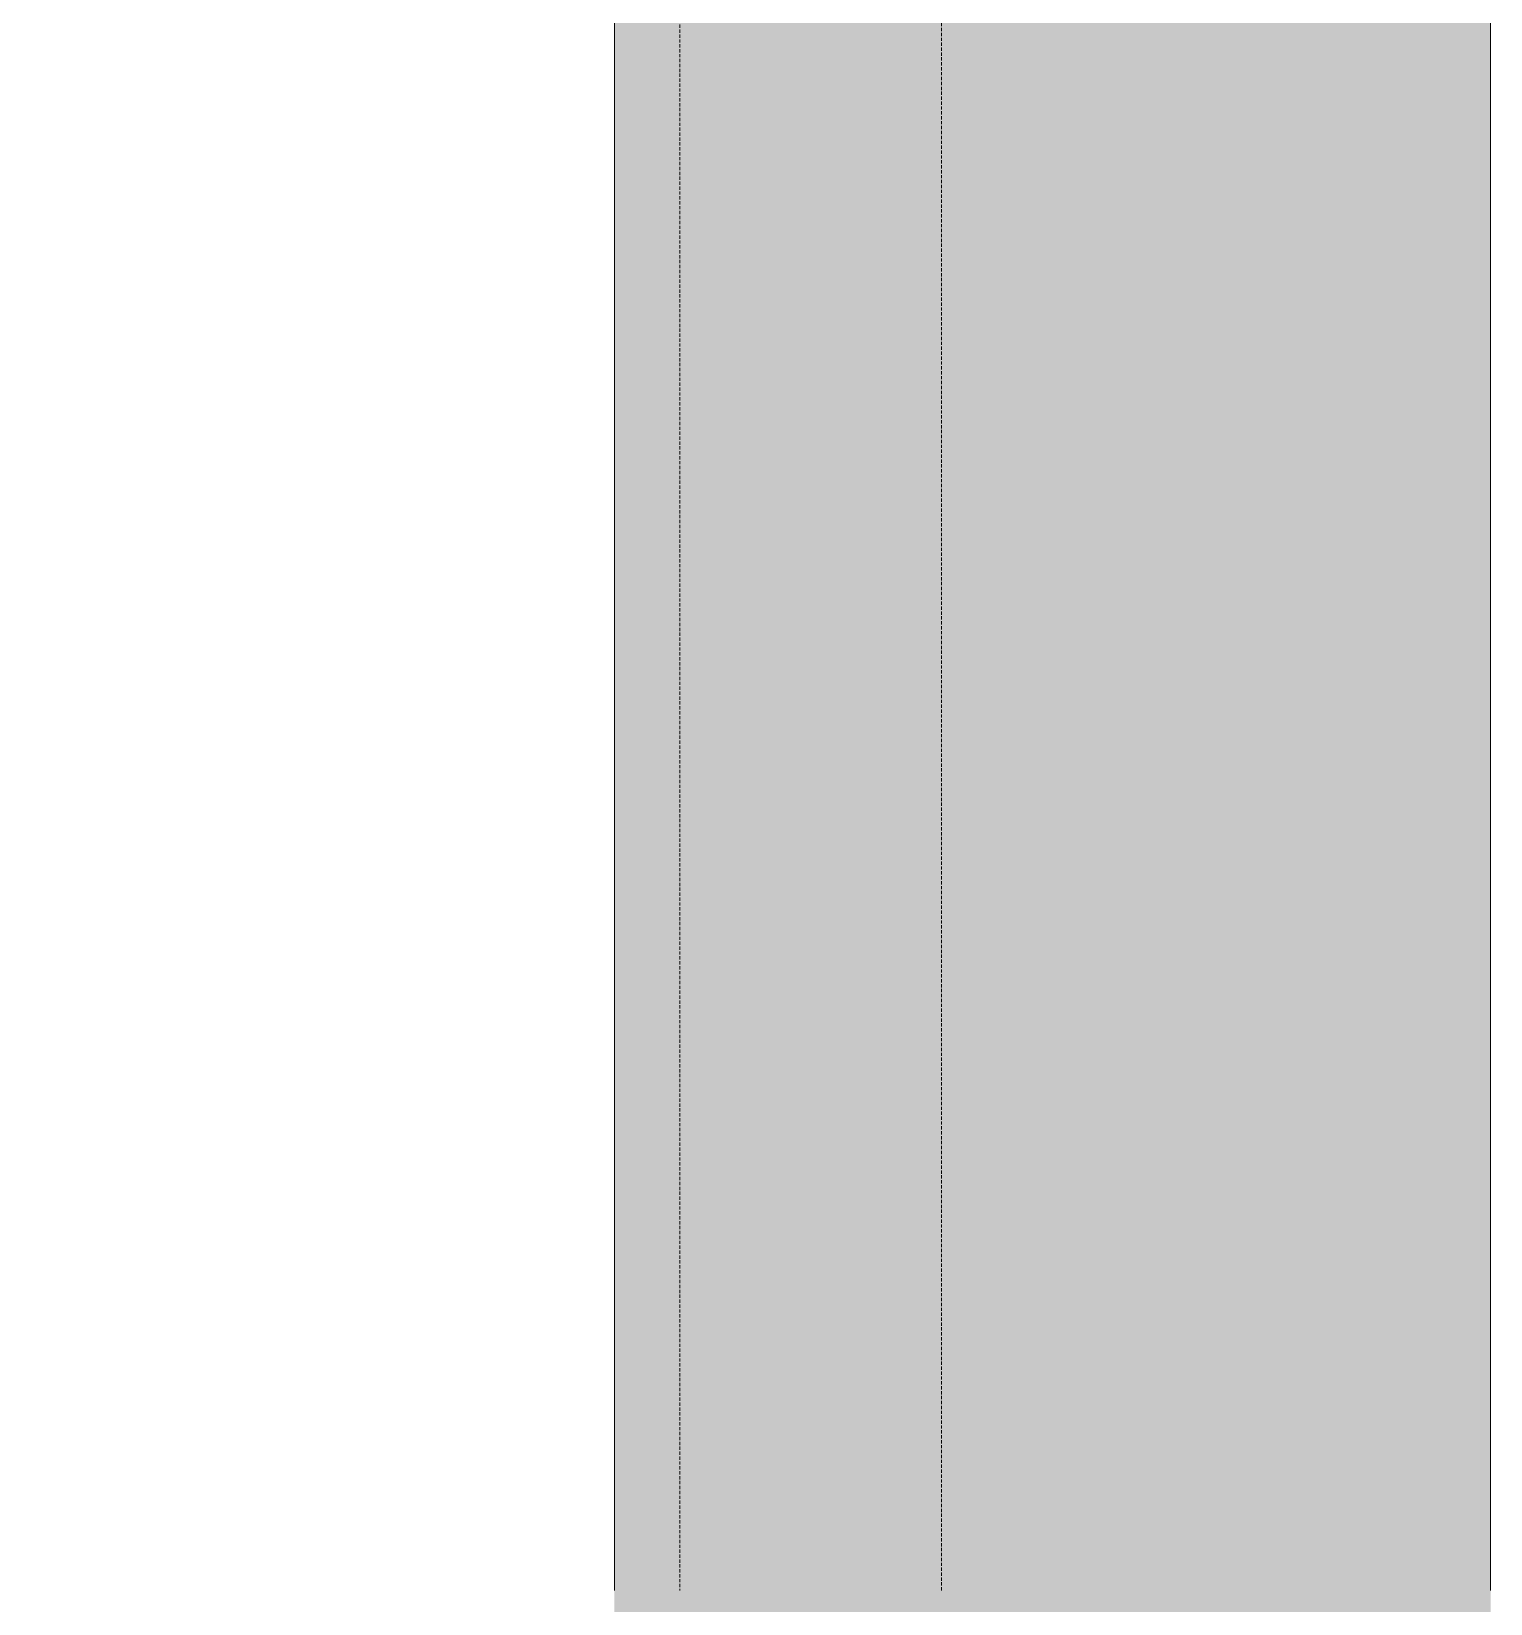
# Model space of a CAD drawing. Extents: x -1439 to 23780, y -1362 to 4476.
# Drawn here: x 14042.9 to 14154.5, y 2866 to 2986.2 of the extents above; entities that cross this region are included whole.
import ezdxf

# ---------------------------------------------------------------- set-up
doc = ezdxf.new("R2010")
doc.units = 0
doc.header["$MEASUREMENT"] = 0
doc.linetypes.add('Audi$0$DOT2', pattern=[0.125, 0, -0.125])
doc.linetypes.add('Audi$0$HIDDEN', pattern=[0.375, 0.25, -0.125])
doc.layers.get('0').update_dxf_attribs({"color": 9, "lineweight": 9})
doc.layers.add('Audi$0$06D', color=8, linetype='Continuous', lineweight=9)
doc.layers.add('Audi$0$20', color=8, linetype='Audi$0$DOT2', lineweight=9)

msp = doc.modelspace()

# ---------------------------------------------------------------- hatches: boundary and pattern name
h = msp.add_hatch(color=253)
h.dxf.hatch_style = 1
h.paths.add_polyline_path([(13077.5, 2865), (13010.5, 2865), (13010.5, 3927), (14154.5, 3927), (14154.5, 2865), (14087.5, 2865), (14087.5, 3860), (13077.5, 3860)])

# ---------------------------------------------------------------- linework, layer by layer
at = {"layer": 'Audi$0$06D'}
for points in [[(13012.5, 2865), (13010.5, 2865), (13010.5, 3927), (14154.5, 3927), (14154.5, 2867)], [(13077.5, 2867), (13077.5, 3860), (14087.5, 3860), (14087.5, 2867)]]:
    msp.add_lwpolyline(points, dxfattribs=at)
at = {"layer": 'Audi$0$20', "linetype": 'Audi$0$HIDDEN'}
for points in [[(13052.5, 2867), (13052.5, 3270), (13052.5, 3885), (14112.5, 3885), (14112.5, 2867)], [(13072.5, 2867), (13072.5, 3270), (13072.5, 3865), (14092.5, 3865), (14092.5, 2867)]]:
    msp.add_lwpolyline(points, dxfattribs=at)

doc.saveas('drawing.dxf')
